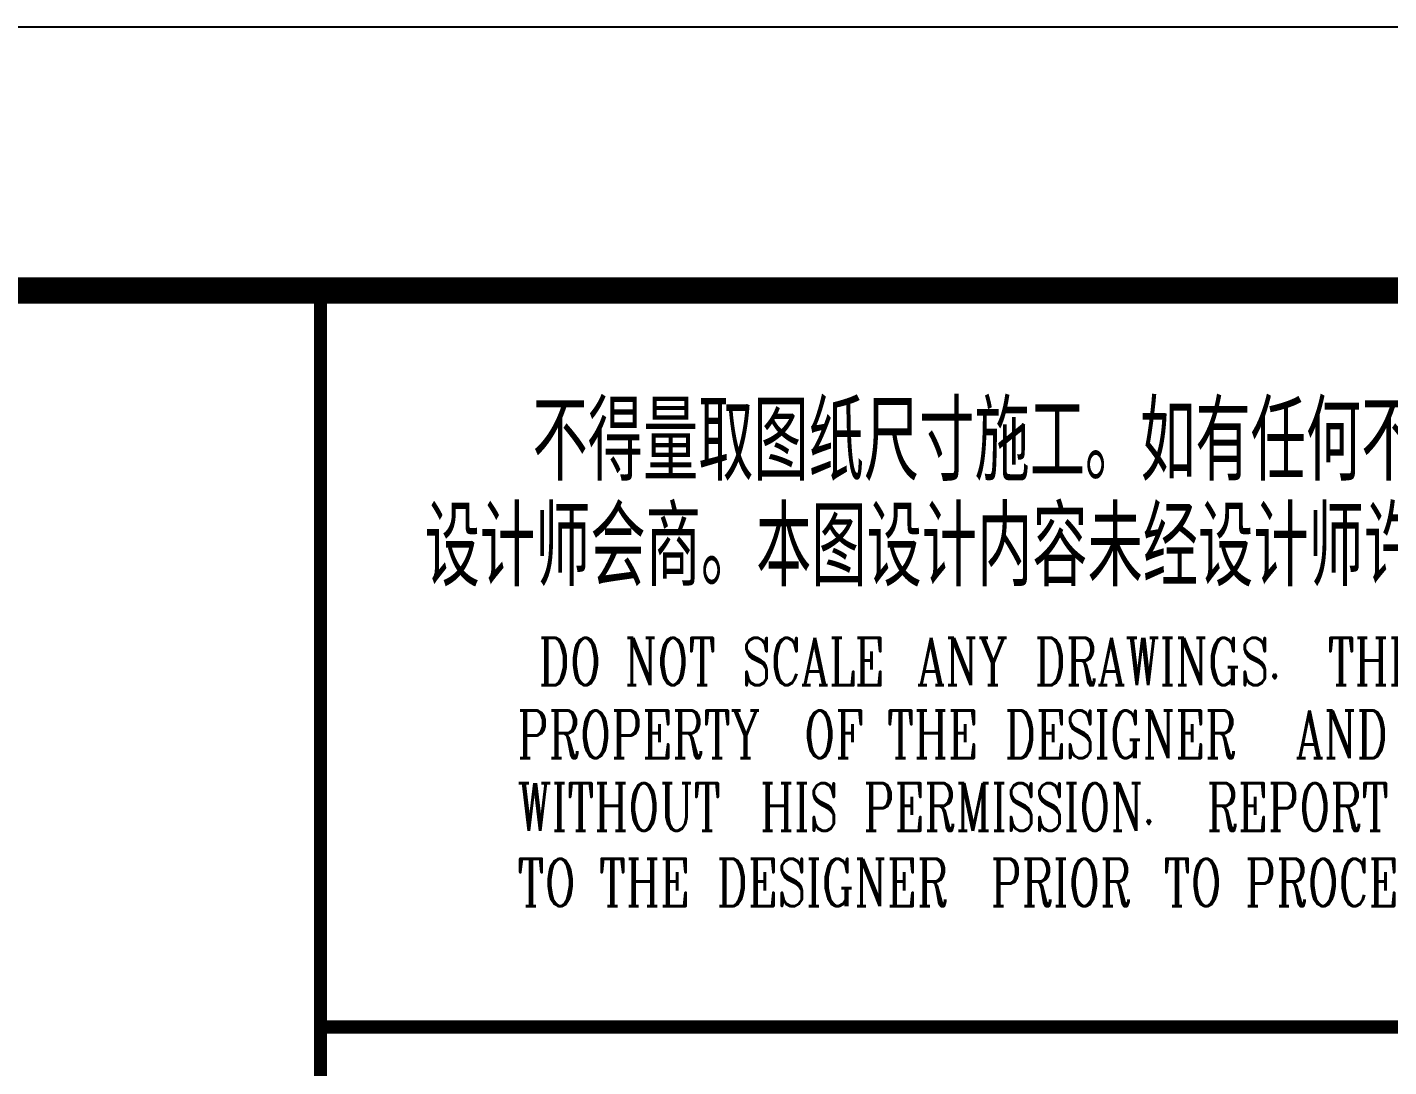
# Model space of a CAD drawing. Header units: inches. Extents: x -97096 to 280004, y -37912 to 97116.
# Drawn here: x 89803 to 97566, y 82311 to 88238 of the extents above; entities that cross this region are included whole.
import ezdxf

# ---------------------------------------------------------------- set-up
doc = ezdxf.new("R2010")
doc.units = ezdxf.units.IN
doc.header["$LTSCALE"] = 1000
doc.header["$MEASUREMENT"] = 0
doc.layers.add('GPS提资', color=1, linetype='Continuous')
doc.layers.add('TK', color=101, linetype='Continuous')
doc.styles.add('条文', font='romanc.shx', dxfattribs={"width": 0.7, "bigfont": 'hztxt.shx'})

# ---------------------------------------------------------------- blocks, each defined once
blk = doc.blocks.new('A0-150')
at = {"layer": 'TK'}
blk.add_lwpolyline([(0, 0), (178350, 0), (178350, 126150), (0, 126150)], close=True, dxfattribs=at)
at = {"layer": 'TK', "const_width": 150}
blk.add_lwpolyline([(3750, 1500), (176850, 1500), (176850, 124650), (3750, 124650)], close=True, dxfattribs=at)
at = {"layer": 'TK', "const_width": 75}
for points in [[(166650, 124650), (166650, 1500)], [(166650, 120450), (176850, 120450)]]:
    blk.add_lwpolyline(points, dxfattribs=at)
at = {"layer": 'TK', "style": '条文', "width": 0.7}
for s, height, p in [('不得量取图纸尺寸施工。如有任何不详事宜，请在施工前与', 450, (167858.9, 123564.7)), ('设计师会商。本图设计内容未经设计师许可', 450, (167244, 122963)), ('DO', 270, (167893.1, 122398.9)), ('NOT', 270, (168384.3, 122398.9)), ('SCALE', 270, (169055.6, 122398.9)), ('ANY', 270, (170050.8, 122398.9)), ('DRAWINGS.', 270, (170722.1, 122398.9)), ('THIS', 270, (172392.3, 122398.9)), ('PROPERTY', 270, (167773.1, 121983.8)), ('OF', 270, (169407.3, 121983.8)), ('THE', 270, (169880.6, 121983.8)), ('DESIGNER', 270, (170551.8, 121983.8)), ('AND', 270, (172209.3, 121983.8)), ('WITHOUT', 270, (167773.1, 121569.5)), ('HIS', 270, (169155.3, 121569.5)), ('PERMISSION.', 270, (169745.6, 121569.5)), ('REPORT', 270, (171703.8, 121569.5)), ('TO', 270, (167773.1, 121139.2)), ('THE', 270, (168237.3, 121139.2)), ('DESIGNER', 270, (168908.6, 121139.2)), ('PRIOR', 270, (170470.8, 121139.2)), ('TO', 270, (171457, 121139.2)), ('PROCEEDING', 270, (171921.3, 121139.2))]:
    blk.add_text(s, height=height, dxfattribs=at).set_placement(p)

msp = doc.modelspace()

# ---------------------------------------------------------------- block references
at = {"layer": 'GPS提资'}
msp.add_blockref('A0-150', (-75175, -37912.1), dxfattribs=at)

doc.saveas('drawing.dxf')
